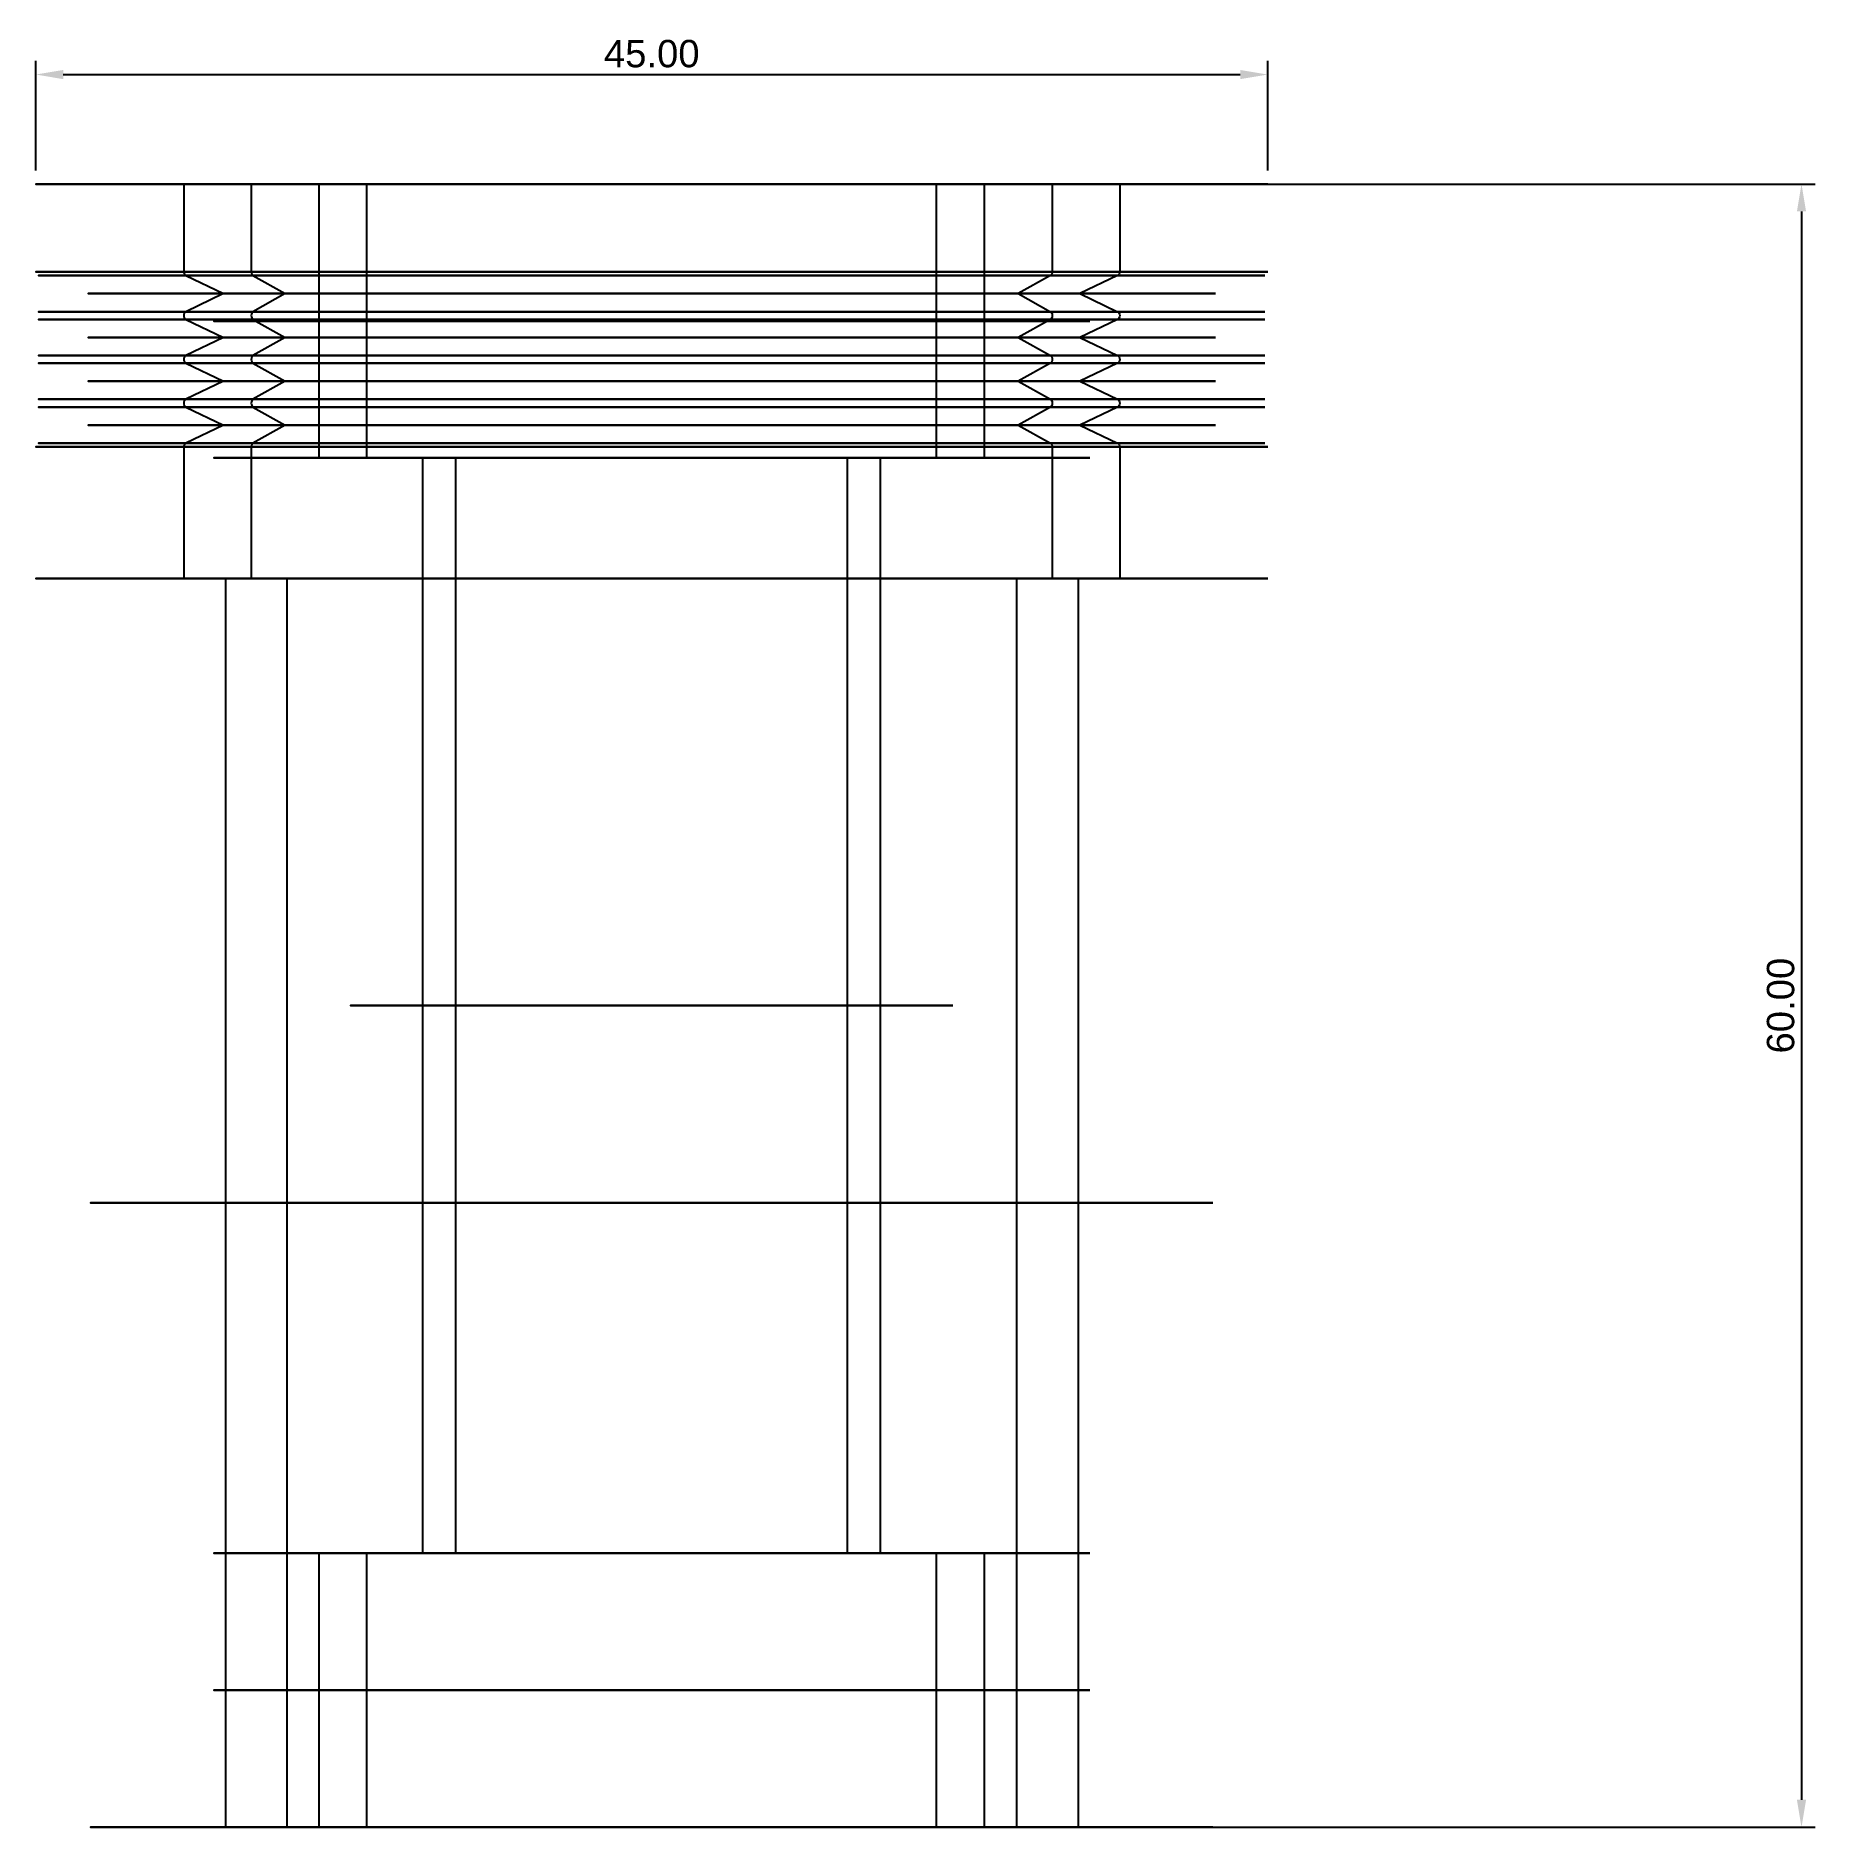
# Model space of a CAD drawing. Header units: millimetres. Extents: x -22.5 to 42.5, y -38.6 to 26.8.
import ezdxf

# ---------------------------------------------------------------- set-up
doc = ezdxf.new("R2010")
doc.units = ezdxf.units.MM
doc.layers.add('Défaut', color=7, linetype='Continuous', true_color=0x000000)
doc.styles.add('Helvetica Neue Regular', font='')
doc.styles.get('Helvetica Neue Regular').set_extended_font_data('Helvetica Neue')
doc.dimstyles.new('Défaut', dxfattribs={"dimtxt": 1, "dimasz": 1, "dimexe": 0.5, "dimexo": 0.5, "dimgap": 0.25, "dimtad": 1, "dimtoh": 1, "dimzin": 1, "dimdsep": 46, "dimtxsty": 'Helvetica Neue Regular', "dimcen": 0.5, "dimazin": 1, "dimtfac": 1, "dimtdec": 4, "dimtix": 1, "dimtofl": 0, "dimtmove": 1, "dimatfit": 3, "dimfxl": 1, "dimtolj": 1, "dimtzin": 1, "dimarcsym": 0})

# ---------------------------------------------------------------- blocks, each defined once
blk = doc.blocks.new('*D1')
at = {"layer": 'Defpoints', "color": 0}
for p in [(22.5, 25.416), (-22.5, 21.416), (22.5, 21.416)]:
    blk.add_point(p, dxfattribs=at)
at = {"layer": 'Défaut', "color": 0, "lineweight": -2}
for p, q in [((-22.5, 21.916), (-22.5, 25.916)), ((22.5, 21.916), (22.5, 25.916)), ((-21.5, 25.416), (21.5, 25.416))]:
    blk.add_line(p, q, dxfattribs=at)
at = {"layer": 'Défaut', "color": 0}
for points in [[(-21.5, 25.583), (-21.5, 25.249), (-22.5, 25.416)], [(21.5, 25.249), (21.5, 25.583), (22.5, 25.416)]]:
    blk.add_solid(points, dxfattribs=at)
at = {"layer": 'Défaut', "color": 0, "insert": (0, 26.174), "char_height": 1, "attachment_point": 5, "style": 'Helvetica Neue Regular'}
blk.add_mtext('\\A1;45.00', dxfattribs=at)
blk = doc.blocks.new('*D2')
at = {"layer": 'Defpoints', "color": 0}
for p in [(0, 21.416), (0, -38.584), (42, -38.584)]:
    blk.add_point(p, dxfattribs=at)
at = {"layer": 'Défaut', "color": 0, "lineweight": -2}
for p, q in [((0.5, 21.416), (42.5, 21.416)), ((42, 20.416), (42, -37.584)), ((0.5, -38.584), (42.5, -38.584))]:
    blk.add_line(p, q, dxfattribs=at)
at = {"layer": 'Défaut', "color": 0}
for points in [[(42.167, 20.416), (41.833, 20.416), (42, 21.416)], [(41.833, -37.584), (42.167, -37.584), (42, -38.584)]]:
    blk.add_solid(points, dxfattribs=at)
at = {"layer": 'Défaut', "color": 0, "insert": (41.242, -8.584), "char_height": 1, "attachment_point": 5, "rotation": 90, "style": 'Helvetica Neue Regular'}
blk.add_mtext('\\A1;60.00', dxfattribs=at)

msp = doc.modelspace()

# ---------------------------------------------------------------- linework, layer by layer
at = {"layer": 'Défaut'}
for p, q in [((-17.093, 21.416, 14.631), (-17.093, 18.216, 14.631)), ((-12.155, 21.416, 10.404), (-17.093, 21.416, 14.631)), ((-10.404, 21.416, -12.155), (-14.631, 21.416, -17.093)), ((-14.631, 21.416, -17.093), (-14.631, 18.216, -17.093)), ((-12.155, 11.416, 10.404), (-12.155, 21.416, 10.404)), ((-10.404, 11.416, -12.155), (-10.404, 21.416, -12.155)), ((10.404, 11.416, 12.155), (10.404, 21.416, 12.155)), ((10.404, 21.416, 12.155), (14.631, 21.416, 17.093)), ((12.155, 11.416, -10.404), (12.155, 21.416, -10.404)), ((12.155, 21.416, -10.404), (17.093, 21.416, -14.631)), ((14.631, 21.416, 17.093), (14.631, 18.216, 17.093)), ((17.093, 21.416, -14.631), (17.093, 18.216, -14.631)), ((-17.019, 18.075, 14.567), (-15.643, 17.416, 13.389)), ((-14.567, 18.075, -17.019), (-13.389, 17.416, -15.643)), ((14.567, 18.075, 17.019), (13.389, 17.416, 15.643)), ((17.019, 18.075, -14.567), (15.643, 17.416, -13.389)), ((-15.643, 17.416, 13.389), (-17.019, 16.757, 14.567)), ((-13.389, 17.416, -15.643), (-14.567, 16.757, -17.019)), ((13.389, 17.416, 15.643), (14.567, 16.757, 17.019)), ((15.643, 17.416, -13.389), (17.019, 16.757, -14.567)), ((-17.019, 16.475, 14.567), (-15.643, 15.816, 13.389)), ((-14.567, 16.475, -17.019), (-13.389, 15.816, -15.643)), ((14.567, 16.475, 17.019), (13.389, 15.816, 15.643)), ((17.019, 16.475, -14.567), (15.643, 15.816, -13.389)), ((-15.643, 15.816, 13.389), (-17.019, 15.157, 14.567)), ((-13.389, 15.816, -15.643), (-14.567, 15.157, -17.019)), ((13.389, 15.816, 15.643), (14.567, 15.157, 17.019)), ((15.643, 15.816, -13.389), (17.019, 15.157, -14.567)), ((-17.019, 14.875, 14.567), (-15.643, 14.216, 13.389)), ((-14.567, 14.875, -17.019), (-13.389, 14.216, -15.643)), ((14.567, 14.875, 17.019), (13.389, 14.216, 15.643)), ((17.019, 14.875, -14.567), (15.643, 14.216, -13.389)), ((-15.643, 14.216, 13.389), (-17.019, 13.557, 14.567)), ((-13.389, 14.216, -15.643), (-14.567, 13.557, -17.019)), ((13.389, 14.216, 15.643), (14.567, 13.557, 17.019)), ((15.643, 14.216, -13.389), (17.019, 13.557, -14.567)), ((-17.019, 13.275, 14.567), (-15.643, 12.616, 13.389)), ((-14.567, 13.275, -17.019), (-13.389, 12.616, -15.643)), ((14.567, 13.275, 17.019), (13.389, 12.616, 15.643)), ((17.019, 13.275, -14.567), (15.643, 12.616, -13.389)), ((-15.643, 12.616, 13.389), (-17.019, 11.957, 14.567)), ((-13.389, 12.616, -15.643), (-14.567, 11.957, -17.019)), ((13.389, 12.616, 15.643), (14.567, 11.957, 17.019)), ((15.643, 12.616, -13.389), (17.019, 11.957, -14.567)), ((-17.093, 11.816, 14.631), (-17.093, 7.016, 14.631)), ((-14.631, 11.816, -17.093), (-14.631, 7.016, -17.093)), ((14.631, 11.816, 17.093), (14.631, 7.016, 17.093)), ((17.093, 11.816, -14.631), (17.093, 7.016, -14.631)), ((-8.357, 11.416, 7.153), (-12.155, 11.416, 10.404)), ((-7.153, 11.416, -8.357), (-10.404, 11.416, -12.155)), ((-8.357, -28.584, 7.153), (-8.357, 11.416, 7.153)), ((-7.153, -28.584, -8.357), (-7.153, 11.416, -8.357)), ((7.153, -28.584, 8.357), (7.153, 11.416, 8.357)), ((7.153, 11.416, 8.357), (10.404, 11.416, 12.155)), ((8.357, -28.584, -7.153), (8.357, 11.416, -7.153)), ((8.357, 11.416, -7.153), (12.155, 11.416, -10.404)), ((-17.093, 7.016, 14.631), (-15.574, 7.016, 13.33)), ((-17.093, 7.016, 14.631), (-15.574, 7.016, 13.33)), ((-15.574, 7.016, 13.33), (-17.093, 7.016, 14.631)), ((-15.574, 7.016, 13.33), (-15.574, -38.584, 13.33)), ((-14.631, 7.016, -17.093), (-13.33, 7.016, -15.574)), ((-13.33, 7.016, -15.574), (-14.631, 7.016, -17.093)), ((-14.631, 7.016, -17.093), (-13.33, 7.016, -15.574)), ((-13.33, 7.016, -15.574), (-13.33, -38.584, -15.574)), ((14.631, 7.016, 17.093), (13.33, 7.016, 15.574)), ((13.33, 7.016, 15.574), (14.631, 7.016, 17.093)), ((14.631, 7.016, 17.093), (13.33, 7.016, 15.574)), ((13.33, 7.016, 15.574), (13.33, -38.584, 15.574)), ((17.093, 7.016, -14.631), (15.574, 7.016, -13.33)), ((15.574, 7.016, -13.33), (17.093, 7.016, -14.631)), ((17.093, 7.016, -14.631), (15.574, 7.016, -13.33)), ((15.574, 7.016, -13.33), (15.574, -38.584, -13.33)), ((-12.155, -28.584, 10.404), (-8.357, -28.584, 7.153)), ((-12.155, -38.584, 10.404), (-12.155, -28.584, 10.404)), ((-10.404, -38.584, -12.155), (-10.404, -28.584, -12.155)), ((-10.404, -28.584, -12.155), (-7.153, -28.584, -8.357)), ((10.404, -28.584, 12.155), (7.153, -28.584, 8.357)), ((12.155, -28.584, -10.404), (8.357, -28.584, -7.153)), ((10.404, -38.584, 12.155), (10.404, -28.584, 12.155)), ((12.155, -38.584, -10.404), (12.155, -28.584, -10.404)), ((-15.574, -38.584, 13.33), (-12.155, -38.584, 10.404)), ((-13.33, -38.584, -15.574), (-10.404, -38.584, -12.155)), ((13.33, -38.584, 15.574), (10.404, -38.584, 12.155)), ((15.574, -38.584, -13.33), (12.155, -38.584, -10.404))]:
    msp.add_line(p, q, dxfattribs=at)
at = {"layer": 'Défaut', "extrusion": (1.57898e-16, -1, 0)}
msp.add_circle((0, 0, -21.416), 22.5, dxfattribs=at)
at = {"layer": 'Défaut', "extrusion": (0, -1, 0)}
for centre, radius in [((0, 0, -21.416), 19.25), ((0, 0, -18.216), 22.5), ((0, 0, -18.075), 22.401), ((0, 0, -17.416), 20.591), ((0, 0, -16.757), 22.401), ((0, 0, -16.475), 22.401), ((0, 0, -16.416), 16), ((0, 0, -15.816), 20.591), ((0, 0, -15.157), 22.401), ((0, 0, -14.875), 22.401), ((0, 0, -14.216), 20.591), ((0, 0, -13.557), 22.401), ((0, 0, -13.275), 22.401), ((0, 0, -11.816), 22.5), ((0, 0, -11.957), 22.401), ((0, 0, -11.416), 16), ((0, 0, -11.416), 13.5), ((0, 0, -11.416), 11), ((0, 0, -7.016), 22.5), ((0, 0, -7.016), 20.5), ((0, 0, 8.584), 11), ((0, 0, 15.784), 20.5), ((0, 0, 28.584), 16), ((0, 0, 28.584), 13.5), ((0, 0, 33.584), 16), ((0, 0, 38.584), 18.25)]:
    msp.add_circle(centre, radius, dxfattribs=at)
at = {"layer": 'Défaut', "extrusion": (2.22045e-16, -1, 0)}
msp.add_circle((0, 0, -21.416), 16, dxfattribs=at)
at = {"layer": 'Défaut', "extrusion": (-8.62703e-17, -1, 0)}
msp.add_circle((0, 0, -12.616), 20.591, dxfattribs=at)
at = {"layer": 'Défaut', "extrusion": (7.89492e-17, -1, 0)}
msp.add_circle((0, 0, -7.016), 22.5, dxfattribs=at)
at = {"layer": 'Défaut', "extrusion": (8.66516e-17, -1, 0)}
msp.add_circle((0, 0, -7.016), 20.5, dxfattribs=at)
at = {"layer": 'Défaut', "extrusion": (3.22974e-16, -1, 0)}
msp.add_circle((0, 0, 28.584), 11, dxfattribs=at)
at = {"layer": 'Défaut', "extrusion": (-3.46606e-16, -1, 0)}
msp.add_circle((0, 0, 38.584), 20.5, dxfattribs=at)
at = {"layer": 'Défaut', "extrusion": (-4.44089e-16, -1, 0)}
msp.add_circle((0, 0, 38.584), 16, dxfattribs=at)
at = {"layer": 'Défaut', "extrusion": (0.650261, 0, 0.759711)}
for centre, start, end in [((18.216, 22.35), 90, 160), ((11.816, 22.35), 20, 90)]:
    msp.add_arc(centre, 0.15, start, end, dxfattribs=at)
at = {"layer": 'Défaut', "extrusion": (-0.759711, 2.52435e-29, 0.650261)}
msp.add_arc((-18.216, -22.35), 0.15, 270, 340, dxfattribs=at)
at = {"layer": 'Défaut', "extrusion": (0.759711, 2.52435e-29, -0.650261)}
msp.add_arc((18.216, 22.35), 0.15, 90, 160, dxfattribs=at)
at = {"layer": 'Défaut', "extrusion": (-0.650261, 2.52435e-29, -0.759711)}
msp.add_arc((-18.216, -22.35), 0.15, 270, 340, dxfattribs=at)
at = {"layer": 'Défaut', "extrusion": (0.650261, -2.77556e-17, 0.759711)}
for centre in [(16.616, 22.35), (15.016, 22.35), (13.416, 22.35)]:
    msp.add_arc(centre, 0.15, 20, 160, dxfattribs=at)
at = {"layer": 'Défaut', "extrusion": (-0.759711, 0, 0.650261)}
for centre in [(-16.616, -22.35), (-15.016, -22.35), (-13.416, -22.35)]:
    msp.add_arc(centre, 0.15, 200, 340, dxfattribs=at)
at = {"layer": 'Défaut', "extrusion": (0.759711, -2.77556e-17, -0.650261)}
for centre in [(16.616, 22.35), (15.016, 22.35), (13.416, 22.35)]:
    msp.add_arc(centre, 0.15, 20, 160, dxfattribs=at)
at = {"layer": 'Défaut', "extrusion": (-0.650261, 0, -0.759711)}
for centre in [(-16.616, -22.35), (-15.016, -22.35), (-13.416, -22.35)]:
    msp.add_arc(centre, 0.15, 200, 340, dxfattribs=at)
at = {"layer": 'Défaut', "extrusion": (-0.759711, -2.77556e-17, 0.650261)}
msp.add_arc((-11.816, -22.35), 0.15, 200, 270, dxfattribs=at)
at = {"layer": 'Défaut', "extrusion": (0.759711, 0, -0.650261)}
msp.add_arc((11.816, 22.35), 0.15, 20, 90, dxfattribs=at)
at = {"layer": 'Défaut', "extrusion": (-0.650261, -2.77556e-17, -0.759711)}
msp.add_arc((-11.816, -22.35), 0.15, 200, 270, dxfattribs=at)

# ---------------------------------------------------------------- dimensions: what is measured, and where the dimension line sits
at = {"layer": 'Défaut'}
dim = msp.add_linear_dim(base=(22.5, 25.416), p1=(-22.5, 21.416), p2=(22.5, 21.416), dimstyle='Défaut', override={"dimtxt": 1, "dimasz": 1, "dimexe": 0.5, "dimexo": 0.5, "dimgap": 0.25, "dimtad": 1, "dimtih": 0, "dimtoh": 0, "dimdec": 2, "dimzin": 1, "dimtxsty": 'Helvetica Neue Regular', "dimsah": 0, "dimcen": 0.5, "dimadec": 2, "dimazin": 1, "dimtix": 0, "dimtmove": 0, "dimtzin": 1}, dxfattribs=at)
dim.commit()
dim.dimension.update_dxf_attribs({"geometry": '*D1', "text_midpoint": (0, 26.174)})
dim = msp.add_linear_dim(base=(42, -38.584, 22.5), p1=(0, 21.416, 22.5), p2=(0, -38.584, 22.5), angle=90, dimstyle='Défaut', override={"dimtxt": 1, "dimasz": 1, "dimexe": 0.5, "dimexo": 0.5, "dimgap": 0.25, "dimtad": 1, "dimtih": 0, "dimtoh": 0, "dimdec": 2, "dimzin": 1, "dimtxsty": 'Helvetica Neue Regular', "dimsah": 0, "dimcen": 0.5, "dimadec": 2, "dimazin": 1, "dimtix": 0, "dimtmove": 0, "dimtzin": 1}, dxfattribs=at)
dim.commit()
dim.dimension.update_dxf_attribs({"geometry": '*D2', "text_midpoint": (41.242, -8.584, 22.5)})

doc.saveas('drawing.dxf')
